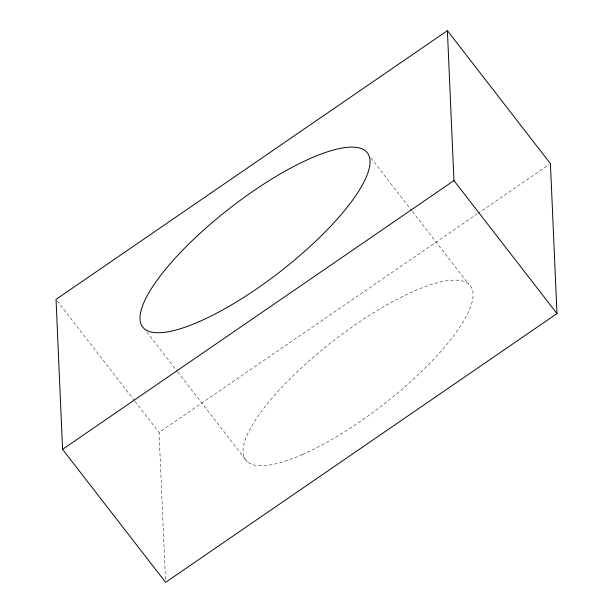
<?xml version="1.0" encoding="UTF-8"?>
<svg xmlns="http://www.w3.org/2000/svg" width="613" height="613" viewBox="0 0 613 613"><rect width="100%" height="100%" fill="white"/><g stroke="black" fill="none" stroke-linecap="round" stroke-linejoin="round"><path stroke-width="0.46" stroke-dasharray="3.06 2.3" d="M165.472 579.484L159.051 432.418L477.044 214.052M477.834 213.508L548.85 164.744M370.857 157.893L411.836 210.795M412.426 211.546L468.623 284.103M146.722 331.924L177.157 371.225M177.747 371.976L247.407 461.911M57.193 300.922L134.469 400.68M135.052 401.431L159.051 432.418M302.316 454.585A142.17 40.504 -37.8 0 0 473.09 293.979A142.17 40.504 -37.8 0 0 298.638 370.444A142.17 40.504 -37.8 0 0 302.316 454.585"/><path stroke-width="0.92" d="M447.398 30.65L56.028 299.412L62.572 449.344L165.602 582.35L556.972 313.588L550.428 163.656L447.398 30.65L453.949 180.582L556.972 313.588M62.572 449.344L453.949 180.582M199.286 321.58A142.17 40.504 -37.8 0 0 370.06 160.974A142.17 40.504 -37.8 0 0 195.608 237.438A142.17 40.504 -37.8 0 0 199.286 321.58"/></g></svg>
